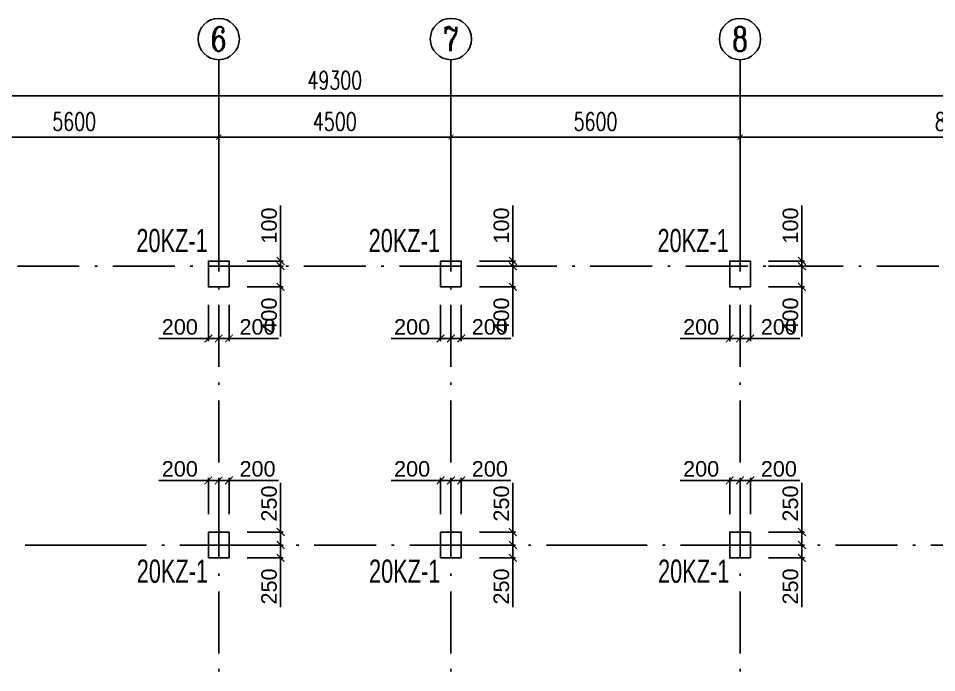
# Model space of a CAD drawing. Header units: millimetres. Extents: x -3831 to 465700, y 39900 to 106100.
# Drawn here: x 430119 to 447909, y 93428 to 106100 of the extents above; entities that cross this region are included whole.
import ezdxf
from ezdxf.enums import TextEntityAlignment as Align

# ---------------------------------------------------------------- set-up
doc = ezdxf.new("R2010")
doc.units = ezdxf.units.MM
doc.linetypes.add('线型2', pattern=[1850, 1200, -300, 50, -300])
for name, color, linetype in [('AXIS', 3, 'Continuous'), ('AXIS_TEXT', 7, 'Continuous'), ('column_dim', 90, 'Continuous'), ('DOTE', 10, '线型2')]:
    doc.layers.add(name, color=color, linetype=linetype)
doc.layers.add('S_Cl', color=2, linetype='Continuous', lineweight=25)
doc.layers.add('S_ColumFocus', color=2, linetype='Continuous', lineweight=9)
doc.styles.add('_TCH_AXIS', font='COMPLEX', dxfattribs={"bigfont": 'GBCBIG'})
doc.styles.add('_TCH_DIM_T3', font='SIMPLEX', dxfattribs={"width": 0.705882, "bigfont": 'GBCBIG'})
doc.styles.add('COMPLEX', font='COMPLEX')
doc.styles.get("Standard").update_dxf_attribs({"font": 'arial.ttf'})
doc.styles.add('xxxx', font='RIF.ttf')
doc.dimstyles.new('_TCH_ARCH&&100', dxfattribs={"dimtxt": 297.5, "dimasz": 100, "dimexe": 250, "dimexo": 300, "dimgap": 126.25, "dimtad": 1, "dimdec": 0, "dimzin": 0, "dimdsep": 46, "dimtxsty": '_TCH_DIM_T3', "dimblk": 'ARCHTICK', "dimcen": 0.09, "dimclrt": 7, "dimazin": 2, "dimtfac": 1, "dimtdec": 0, "dimtix": 1, "dimtmove": 2, "dimatfit": 3, "dimfxl": 100, "dimtolj": 1, "dimtzin": 0, "dimarcsym": 0})
doc.dimstyles.new('ISO-25', dxfattribs={"dimtxt": 2.5, "dimasz": 2.5, "dimexe": 1.25, "dimexo": 0.625, "dimtad": 1, "dimtxsty": 'Standard', "dimcen": 2.5, "dimadec": 0, "dimazin": 0, "dimtfac": 1, "dimtmove": 0, "dimatfit": 3, "dimfxl": 1, "dimarcsym": 0})

# ---------------------------------------------------------------- blocks, each defined once
blk = doc.blocks.new('_AXISO')
blk.add_circle((0, 0), 0.5)
at = {"layer": 'AXIS_TEXT', "style": 'COMPLEX', "width": 1.041667}
blk.add_attdef('A', text='', height=0.56, dxfattribs=at).set_placement((-0.25, -0.28), (0.25, -0.28), align=Align.FIT)
blk = doc.blocks.new('_ArchTick')
at = {"color": 0, "linetype": 'ByBlock', "const_width": 0.15}
blk.add_lwpolyline([(-0.5, -0.5), (0.5, 0.5)], dxfattribs=at)
blk = doc.blocks.new('*D476')
at = {"layer": 'AXIS', "color": 0, "lineweight": -2, "transparency": 16777216}
for p, q in [((428400, 101600), (428400, 104050)), ((434000, 101600), (434000, 104050)), ((428400, 103800), (434000, 103800))]:
    blk.add_line(p, q, dxfattribs=at)
at = {"layer": 'Defpoints', "color": 0, "transparency": 16777216}
for p in [(434000, 103800), (428400, 101300), (434000, 101300)]:
    blk.add_point(p, dxfattribs=at)
at = {"layer": 'AXIS', "color": 0, "lineweight": -2, "transparency": 16777216, "xscale": 100, "yscale": 100, "zscale": 100, "rotation": 180}
blk.add_blockref('_ArchTick', (428400, 103800), dxfattribs=at)
at = {"layer": 'AXIS', "color": 0, "lineweight": -2, "transparency": 16777216, "xscale": 100, "yscale": 100, "zscale": 100}
blk.add_blockref('_ArchTick', (434000, 103800), dxfattribs=at)
at = {"layer": 'AXIS', "color": 7, "transparency": 16777216, "insert": (431200, 104101.25), "char_height": 350, "attachment_point": 5, "style": '_TCH_DIM_T3'}
blk.add_mtext('\\A1;5600', dxfattribs=at)
blk = doc.blocks.new('*D477')
at = {"layer": 'AXIS', "color": 0, "lineweight": -2, "transparency": 16777216}
for p, q in [((434000, 101600), (434000, 104050)), ((438500, 101600), (438500, 104050)), ((434000, 103800), (438500, 103800))]:
    blk.add_line(p, q, dxfattribs=at)
at = {"layer": 'Defpoints', "color": 0, "transparency": 16777216}
for p in [(438500, 103800), (434000, 101300), (438500, 101300)]:
    blk.add_point(p, dxfattribs=at)
at = {"layer": 'AXIS', "color": 0, "lineweight": -2, "transparency": 16777216, "xscale": 100, "yscale": 100, "zscale": 100, "rotation": 180}
blk.add_blockref('_ArchTick', (434000, 103800), dxfattribs=at)
at = {"layer": 'AXIS', "color": 0, "lineweight": -2, "transparency": 16777216, "xscale": 100, "yscale": 100, "zscale": 100}
blk.add_blockref('_ArchTick', (438500, 103800), dxfattribs=at)
at = {"layer": 'AXIS', "color": 7, "transparency": 16777216, "insert": (436250, 104101.25), "char_height": 350, "attachment_point": 5, "style": '_TCH_DIM_T3'}
blk.add_mtext('\\A1;4500', dxfattribs=at)
blk = doc.blocks.new('*D478')
at = {"layer": 'AXIS', "color": 0, "lineweight": -2, "transparency": 16777216}
for p, q in [((438500, 101600), (438500, 104050)), ((444100, 101600), (444100, 104050)), ((438500, 103800), (444100, 103800))]:
    blk.add_line(p, q, dxfattribs=at)
at = {"layer": 'Defpoints', "color": 0, "transparency": 16777216}
for p in [(444100, 103800), (438500, 101300), (444100, 101300)]:
    blk.add_point(p, dxfattribs=at)
at = {"layer": 'AXIS', "color": 0, "lineweight": -2, "transparency": 16777216, "xscale": 100, "yscale": 100, "zscale": 100, "rotation": 180}
blk.add_blockref('_ArchTick', (438500, 103800), dxfattribs=at)
at = {"layer": 'AXIS', "color": 0, "lineweight": -2, "transparency": 16777216, "xscale": 100, "yscale": 100, "zscale": 100}
blk.add_blockref('_ArchTick', (444100, 103800), dxfattribs=at)
at = {"layer": 'AXIS', "color": 7, "transparency": 16777216, "insert": (441300, 104101.25), "char_height": 350, "attachment_point": 5, "style": '_TCH_DIM_T3'}
blk.add_mtext('\\A1;5600', dxfattribs=at)
blk = doc.blocks.new('*D479')
at = {"layer": 'AXIS', "color": 0, "lineweight": -2, "transparency": 16777216}
for p, q in [((444100, 101600), (444100, 104050)), ((452500, 101600), (452500, 104050)), ((444100, 103800), (452500, 103800))]:
    blk.add_line(p, q, dxfattribs=at)
at = {"layer": 'Defpoints', "color": 0, "transparency": 16777216}
for p in [(452500, 103800), (444100, 101300), (452500, 101300)]:
    blk.add_point(p, dxfattribs=at)
at = {"layer": 'AXIS', "color": 0, "lineweight": -2, "transparency": 16777216, "xscale": 100, "yscale": 100, "zscale": 100, "rotation": 180}
blk.add_blockref('_ArchTick', (444100, 103800), dxfattribs=at)
at = {"layer": 'AXIS', "color": 0, "lineweight": -2, "transparency": 16777216, "xscale": 100, "yscale": 100, "zscale": 100}
blk.add_blockref('_ArchTick', (452500, 103800), dxfattribs=at)
at = {"layer": 'AXIS', "color": 7, "transparency": 16777216, "insert": (448300, 104101.25), "char_height": 350, "attachment_point": 5, "style": '_TCH_DIM_T3'}
blk.add_mtext('\\A1;8400', dxfattribs=at)
blk = doc.blocks.new('*D474')
at = {"layer": 'AXIS', "color": 0, "lineweight": -2, "transparency": 16777216}
for p, q in [((411600, 101600), (411600, 104850)), ((460900, 101600), (460900, 104850)), ((411600, 104600), (460900, 104600))]:
    blk.add_line(p, q, dxfattribs=at)
at = {"layer": 'Defpoints', "color": 0, "transparency": 16777216}
for p in [(460900, 104600), (411600, 101300), (460900, 101300)]:
    blk.add_point(p, dxfattribs=at)
at = {"layer": 'AXIS', "color": 0, "lineweight": -2, "transparency": 16777216, "xscale": 100, "yscale": 100, "zscale": 100, "rotation": 180}
blk.add_blockref('_ArchTick', (411600, 104600), dxfattribs=at)
at = {"layer": 'AXIS', "color": 0, "lineweight": -2, "transparency": 16777216, "xscale": 100, "yscale": 100, "zscale": 100}
blk.add_blockref('_ArchTick', (460900, 104600), dxfattribs=at)
at = {"layer": 'AXIS', "color": 7, "transparency": 16777216, "insert": (436250, 104901.25), "char_height": 350, "attachment_point": 5, "style": '_TCH_DIM_T3'}
blk.add_mtext('\\A1;49300', dxfattribs=at)
blk = doc.blocks.new('*D2192')
at = {"layer": 'column_dim', "color": 0, "lineweight": -2, "transparency": 16777216}
for p, q in [((444650, 101300), (445350, 101300)), ((445300, 101300), (445300, 100900)), ((444650, 100900), (445350, 100900)), ((445300, 100900), (445300, 99936))]:
    blk.add_line(p, q, dxfattribs=at)
at = {"layer": 'Defpoints', "color": 0, "transparency": 16777216}
for p in [(444300, 101300), (445300, 101300), (444300, 100900)]:
    blk.add_point(p, dxfattribs=at)
at = {"layer": 'column_dim', "color": 0, "lineweight": -2, "transparency": 16777216, "xscale": 150, "yscale": 150, "zscale": 150}
for p, rotation in [((445300, 101300), 90), ((445300, 100900), 270)]:
    blk.add_blockref('_ArchTick', p, dxfattribs=dict(at, rotation=rotation))
at = {"layer": 'column_dim', "color": 7, "transparency": 16777216, "insert": (445077, 100343), "char_height": 300, "attachment_point": 5, "rotation": 90}
blk.add_mtext('400', dxfattribs=at)
blk = doc.blocks.new('*D2193')
at = {"layer": 'column_dim', "color": 0, "lineweight": -2, "transparency": 16777216}
for p, q in [((445300, 101400), (445300, 102474)), ((444650, 101400), (445350, 101400)), ((444650, 101300), (445350, 101300)), ((445300, 101300), (445300, 101400)), ((445300, 101300), (445300, 101150))]:
    blk.add_line(p, q, dxfattribs=at)
at = {"layer": 'Defpoints', "color": 0, "transparency": 16777216}
for p in [(444300, 101400), (444300, 101300), (445300, 101300)]:
    blk.add_point(p, dxfattribs=at)
at = {"layer": 'column_dim', "color": 0, "lineweight": -2, "transparency": 16777216, "xscale": 150, "yscale": 150, "zscale": 150}
for p, rotation in [((445300, 101400), 270), ((445300, 101300), 90)]:
    blk.add_blockref('_ArchTick', p, dxfattribs=dict(at, rotation=rotation))
at = {"layer": 'column_dim', "color": 7, "transparency": 16777216, "insert": (445077, 102087), "char_height": 300, "attachment_point": 5, "rotation": 90}
blk.add_mtext('100', dxfattribs=at)
blk = doc.blocks.new('*D2194')
at = {"layer": 'column_dim', "color": 0, "lineweight": -2, "transparency": 16777216}
for p, q in [((443900, 100550), (443900, 99850)), ((444100, 100550), (444100, 99850)), ((443900, 99900), (442943, 99900)), ((444100, 99900), (443900, 99900))]:
    blk.add_line(p, q, dxfattribs=at)
at = {"layer": 'Defpoints', "color": 0, "transparency": 16777216}
for p in [(443900, 100900), (444100, 100900), (444100, 99900)]:
    blk.add_point(p, dxfattribs=at)
at = {"layer": 'column_dim', "color": 0, "lineweight": -2, "transparency": 16777216, "xscale": 150, "yscale": 150, "zscale": 150, "rotation": 180}
blk.add_blockref('_ArchTick', (443900, 99900), dxfattribs=at)
at = {"layer": 'column_dim', "color": 0, "lineweight": -2, "transparency": 16777216, "xscale": 150, "yscale": 150, "zscale": 150}
blk.add_blockref('_ArchTick', (444100, 99900), dxfattribs=at)
at = {"layer": 'column_dim', "color": 7, "transparency": 16777216, "insert": (443347, 100123), "char_height": 300, "attachment_point": 5}
blk.add_mtext('200', dxfattribs=at)
blk = doc.blocks.new('*D2195')
at = {"layer": 'column_dim', "color": 0, "lineweight": -2, "transparency": 16777216}
for p, q in [((444100, 100550), (444100, 99850)), ((444300, 100550), (444300, 99850)), ((444100, 99900), (444300, 99900)), ((444300, 99900), (445257, 99900))]:
    blk.add_line(p, q, dxfattribs=at)
at = {"layer": 'Defpoints', "color": 0, "transparency": 16777216}
for p in [(444100, 100900), (444300, 100900), (444100, 99900)]:
    blk.add_point(p, dxfattribs=at)
at = {"layer": 'column_dim', "color": 0, "lineweight": -2, "transparency": 16777216, "xscale": 150, "yscale": 150, "zscale": 150, "rotation": 180}
blk.add_blockref('_ArchTick', (444100, 99900), dxfattribs=at)
at = {"layer": 'column_dim', "color": 0, "lineweight": -2, "transparency": 16777216, "xscale": 150, "yscale": 150, "zscale": 150}
blk.add_blockref('_ArchTick', (444300, 99900), dxfattribs=at)
at = {"layer": 'column_dim', "color": 7, "transparency": 16777216, "insert": (444853, 100123), "char_height": 300, "attachment_point": 5}
blk.add_mtext('200', dxfattribs=at)
blk = doc.blocks.new('*D2196')
at = {"layer": 'column_dim', "color": 0, "lineweight": -2, "transparency": 16777216}
for p, q in [((444650, 95900), (445350, 95900)), ((445300, 95900), (445300, 95650)), ((444650, 95650), (445350, 95650)), ((445300, 95650), (445300, 94693))]:
    blk.add_line(p, q, dxfattribs=at)
at = {"layer": 'Defpoints', "color": 0, "transparency": 16777216}
for p in [(444300, 95900), (445300, 95900), (444300, 95650)]:
    blk.add_point(p, dxfattribs=at)
at = {"layer": 'column_dim', "color": 0, "lineweight": -2, "transparency": 16777216, "xscale": 150, "yscale": 150, "zscale": 150}
for p, rotation in [((445300, 95900), 90), ((445300, 95650), 270)]:
    blk.add_blockref('_ArchTick', p, dxfattribs=dict(at, rotation=rotation))
at = {"layer": 'column_dim', "color": 7, "transparency": 16777216, "insert": (445077, 95097), "char_height": 300, "attachment_point": 5, "rotation": 90}
blk.add_mtext('250', dxfattribs=at)
blk = doc.blocks.new('*D2197')
at = {"layer": 'column_dim', "color": 0, "lineweight": -2, "transparency": 16777216}
for p, q in [((445300, 96150), (445300, 97107)), ((444650, 96150), (445350, 96150)), ((445300, 95900), (445300, 96150)), ((444650, 95900), (445350, 95900))]:
    blk.add_line(p, q, dxfattribs=at)
at = {"layer": 'Defpoints', "color": 0, "transparency": 16777216}
for p in [(444300, 96150), (444300, 95900), (445300, 95900)]:
    blk.add_point(p, dxfattribs=at)
at = {"layer": 'column_dim', "color": 0, "lineweight": -2, "transparency": 16777216, "xscale": 150, "yscale": 150, "zscale": 150}
for p, rotation in [((445300, 96150), 90), ((445300, 95900), 270)]:
    blk.add_blockref('_ArchTick', p, dxfattribs=dict(at, rotation=rotation))
at = {"layer": 'column_dim', "color": 7, "transparency": 16777216, "insert": (445077, 96703), "char_height": 300, "attachment_point": 5, "rotation": 90}
blk.add_mtext('250', dxfattribs=at)
blk = doc.blocks.new('*D2198')
at = {"layer": 'column_dim', "color": 0, "lineweight": -2, "transparency": 16777216}
for p, q in [((444100, 96500), (444100, 97200)), ((444100, 97150), (444300, 97150)), ((444300, 96500), (444300, 97200)), ((444300, 97150), (445257, 97150))]:
    blk.add_line(p, q, dxfattribs=at)
at = {"layer": 'Defpoints', "color": 0, "transparency": 16777216}
for p in [(444100, 97150), (444100, 96150), (444300, 96150)]:
    blk.add_point(p, dxfattribs=at)
at = {"layer": 'column_dim', "color": 0, "lineweight": -2, "transparency": 16777216, "xscale": 150, "yscale": 150, "zscale": 150, "rotation": 180}
blk.add_blockref('_ArchTick', (444100, 97150), dxfattribs=at)
at = {"layer": 'column_dim', "color": 0, "lineweight": -2, "transparency": 16777216, "xscale": 150, "yscale": 150, "zscale": 150}
blk.add_blockref('_ArchTick', (444300, 97150), dxfattribs=at)
at = {"layer": 'column_dim', "color": 7, "transparency": 16777216, "insert": (444853, 97373), "char_height": 300, "attachment_point": 5}
blk.add_mtext('200', dxfattribs=at)
blk = doc.blocks.new('*D2199')
at = {"layer": 'column_dim', "color": 0, "lineweight": -2, "transparency": 16777216}
for p, q in [((443900, 97150), (442943, 97150)), ((443900, 96500), (443900, 97200)), ((444100, 97150), (443900, 97150)), ((444100, 96500), (444100, 97200))]:
    blk.add_line(p, q, dxfattribs=at)
at = {"layer": 'Defpoints', "color": 0, "transparency": 16777216}
for p in [(444100, 97150), (443900, 96150), (444100, 96150)]:
    blk.add_point(p, dxfattribs=at)
at = {"layer": 'column_dim', "color": 0, "lineweight": -2, "transparency": 16777216, "xscale": 150, "yscale": 150, "zscale": 150, "rotation": 180}
blk.add_blockref('_ArchTick', (443900, 97150), dxfattribs=at)
at = {"layer": 'column_dim', "color": 0, "lineweight": -2, "transparency": 16777216, "xscale": 150, "yscale": 150, "zscale": 150}
blk.add_blockref('_ArchTick', (444100, 97150), dxfattribs=at)
at = {"layer": 'column_dim', "color": 7, "transparency": 16777216, "insert": (443347, 97373), "char_height": 300, "attachment_point": 5}
blk.add_mtext('200', dxfattribs=at)
blk = doc.blocks.new('*D2212')
at = {"layer": 'column_dim', "color": 0, "lineweight": -2, "transparency": 16777216}
for p, q in [((439050, 101300), (439750, 101300)), ((439700, 101300), (439700, 100900)), ((439050, 100900), (439750, 100900)), ((439700, 100900), (439700, 99936))]:
    blk.add_line(p, q, dxfattribs=at)
at = {"layer": 'Defpoints', "color": 0, "transparency": 16777216}
for p in [(438700, 101300), (439700, 101300), (438700, 100900)]:
    blk.add_point(p, dxfattribs=at)
at = {"layer": 'column_dim', "color": 0, "lineweight": -2, "transparency": 16777216, "xscale": 150, "yscale": 150, "zscale": 150}
for p, rotation in [((439700, 101300), 90), ((439700, 100900), 270)]:
    blk.add_blockref('_ArchTick', p, dxfattribs=dict(at, rotation=rotation))
at = {"layer": 'column_dim', "color": 7, "transparency": 16777216, "insert": (439477, 100343), "char_height": 300, "attachment_point": 5, "rotation": 90}
blk.add_mtext('400', dxfattribs=at)
blk = doc.blocks.new('*D2213')
at = {"layer": 'column_dim', "color": 0, "lineweight": -2, "transparency": 16777216}
for p, q in [((439700, 101400), (439700, 102474)), ((439050, 101400), (439750, 101400)), ((439050, 101300), (439750, 101300)), ((439700, 101300), (439700, 101400)), ((439700, 101300), (439700, 101150))]:
    blk.add_line(p, q, dxfattribs=at)
at = {"layer": 'Defpoints', "color": 0, "transparency": 16777216}
for p in [(438700, 101400), (438700, 101300), (439700, 101300)]:
    blk.add_point(p, dxfattribs=at)
at = {"layer": 'column_dim', "color": 0, "lineweight": -2, "transparency": 16777216, "xscale": 150, "yscale": 150, "zscale": 150}
for p, rotation in [((439700, 101400), 270), ((439700, 101300), 90)]:
    blk.add_blockref('_ArchTick', p, dxfattribs=dict(at, rotation=rotation))
at = {"layer": 'column_dim', "color": 7, "transparency": 16777216, "insert": (439477, 102087), "char_height": 300, "attachment_point": 5, "rotation": 90}
blk.add_mtext('100', dxfattribs=at)
blk = doc.blocks.new('*D2214')
at = {"layer": 'column_dim', "color": 0, "lineweight": -2, "transparency": 16777216}
for p, q in [((438300, 100550), (438300, 99850)), ((438500, 100550), (438500, 99850)), ((438300, 99900), (437343, 99900)), ((438500, 99900), (438300, 99900))]:
    blk.add_line(p, q, dxfattribs=at)
at = {"layer": 'Defpoints', "color": 0, "transparency": 16777216}
for p in [(438300, 100900), (438500, 100900), (438500, 99900)]:
    blk.add_point(p, dxfattribs=at)
at = {"layer": 'column_dim', "color": 0, "lineweight": -2, "transparency": 16777216, "xscale": 150, "yscale": 150, "zscale": 150, "rotation": 180}
blk.add_blockref('_ArchTick', (438300, 99900), dxfattribs=at)
at = {"layer": 'column_dim', "color": 0, "lineweight": -2, "transparency": 16777216, "xscale": 150, "yscale": 150, "zscale": 150}
blk.add_blockref('_ArchTick', (438500, 99900), dxfattribs=at)
at = {"layer": 'column_dim', "color": 7, "transparency": 16777216, "insert": (437747, 100123), "char_height": 300, "attachment_point": 5}
blk.add_mtext('200', dxfattribs=at)
blk = doc.blocks.new('*D2215')
at = {"layer": 'column_dim', "color": 0, "lineweight": -2, "transparency": 16777216}
for p, q in [((438500, 100550), (438500, 99850)), ((438700, 100550), (438700, 99850)), ((438500, 99900), (438700, 99900)), ((438700, 99900), (439657, 99900))]:
    blk.add_line(p, q, dxfattribs=at)
at = {"layer": 'Defpoints', "color": 0, "transparency": 16777216}
for p in [(438500, 100900), (438700, 100900), (438500, 99900)]:
    blk.add_point(p, dxfattribs=at)
at = {"layer": 'column_dim', "color": 0, "lineweight": -2, "transparency": 16777216, "xscale": 150, "yscale": 150, "zscale": 150, "rotation": 180}
blk.add_blockref('_ArchTick', (438500, 99900), dxfattribs=at)
at = {"layer": 'column_dim', "color": 0, "lineweight": -2, "transparency": 16777216, "xscale": 150, "yscale": 150, "zscale": 150}
blk.add_blockref('_ArchTick', (438700, 99900), dxfattribs=at)
at = {"layer": 'column_dim', "color": 7, "transparency": 16777216, "insert": (439253, 100123), "char_height": 300, "attachment_point": 5}
blk.add_mtext('200', dxfattribs=at)
blk = doc.blocks.new('*D2216')
at = {"layer": 'column_dim', "color": 0, "lineweight": -2, "transparency": 16777216}
for p, q in [((439050, 95900), (439750, 95900)), ((439700, 95900), (439700, 95650)), ((439050, 95650), (439750, 95650)), ((439700, 95650), (439700, 94693))]:
    blk.add_line(p, q, dxfattribs=at)
at = {"layer": 'Defpoints', "color": 0, "transparency": 16777216}
for p in [(438700, 95900), (439700, 95900), (438700, 95650)]:
    blk.add_point(p, dxfattribs=at)
at = {"layer": 'column_dim', "color": 0, "lineweight": -2, "transparency": 16777216, "xscale": 150, "yscale": 150, "zscale": 150}
for p, rotation in [((439700, 95900), 90), ((439700, 95650), 270)]:
    blk.add_blockref('_ArchTick', p, dxfattribs=dict(at, rotation=rotation))
at = {"layer": 'column_dim', "color": 7, "transparency": 16777216, "insert": (439477, 95097), "char_height": 300, "attachment_point": 5, "rotation": 90}
blk.add_mtext('250', dxfattribs=at)
blk = doc.blocks.new('*D2217')
at = {"layer": 'column_dim', "color": 0, "lineweight": -2, "transparency": 16777216}
for p, q in [((439700, 96150), (439700, 97107)), ((439050, 96150), (439750, 96150)), ((439700, 95900), (439700, 96150)), ((439050, 95900), (439750, 95900))]:
    blk.add_line(p, q, dxfattribs=at)
at = {"layer": 'Defpoints', "color": 0, "transparency": 16777216}
for p in [(438700, 96150), (438700, 95900), (439700, 95900)]:
    blk.add_point(p, dxfattribs=at)
at = {"layer": 'column_dim', "color": 0, "lineweight": -2, "transparency": 16777216, "xscale": 150, "yscale": 150, "zscale": 150}
for p, rotation in [((439700, 96150), 90), ((439700, 95900), 270)]:
    blk.add_blockref('_ArchTick', p, dxfattribs=dict(at, rotation=rotation))
at = {"layer": 'column_dim', "color": 7, "transparency": 16777216, "insert": (439477, 96703), "char_height": 300, "attachment_point": 5, "rotation": 90}
blk.add_mtext('250', dxfattribs=at)
blk = doc.blocks.new('*D2218')
at = {"layer": 'column_dim', "color": 0, "lineweight": -2, "transparency": 16777216}
for p, q in [((438500, 96500), (438500, 97200)), ((438500, 97150), (438700, 97150)), ((438700, 96500), (438700, 97200)), ((438700, 97150), (439657, 97150))]:
    blk.add_line(p, q, dxfattribs=at)
at = {"layer": 'Defpoints', "color": 0, "transparency": 16777216}
for p in [(438500, 97150), (438500, 96150), (438700, 96150)]:
    blk.add_point(p, dxfattribs=at)
at = {"layer": 'column_dim', "color": 0, "lineweight": -2, "transparency": 16777216, "xscale": 150, "yscale": 150, "zscale": 150, "rotation": 180}
blk.add_blockref('_ArchTick', (438500, 97150), dxfattribs=at)
at = {"layer": 'column_dim', "color": 0, "lineweight": -2, "transparency": 16777216, "xscale": 150, "yscale": 150, "zscale": 150}
blk.add_blockref('_ArchTick', (438700, 97150), dxfattribs=at)
at = {"layer": 'column_dim', "color": 7, "transparency": 16777216, "insert": (439253, 97373), "char_height": 300, "attachment_point": 5}
blk.add_mtext('200', dxfattribs=at)
blk = doc.blocks.new('*D2219')
at = {"layer": 'column_dim', "color": 0, "lineweight": -2, "transparency": 16777216}
for p, q in [((438300, 97150), (437343, 97150)), ((438300, 96500), (438300, 97200)), ((438500, 97150), (438300, 97150)), ((438500, 96500), (438500, 97200))]:
    blk.add_line(p, q, dxfattribs=at)
at = {"layer": 'Defpoints', "color": 0, "transparency": 16777216}
for p in [(438500, 97150), (438300, 96150), (438500, 96150)]:
    blk.add_point(p, dxfattribs=at)
at = {"layer": 'column_dim', "color": 0, "lineweight": -2, "transparency": 16777216, "xscale": 150, "yscale": 150, "zscale": 150, "rotation": 180}
blk.add_blockref('_ArchTick', (438300, 97150), dxfattribs=at)
at = {"layer": 'column_dim', "color": 0, "lineweight": -2, "transparency": 16777216, "xscale": 150, "yscale": 150, "zscale": 150}
blk.add_blockref('_ArchTick', (438500, 97150), dxfattribs=at)
at = {"layer": 'column_dim', "color": 7, "transparency": 16777216, "insert": (437747, 97373), "char_height": 300, "attachment_point": 5}
blk.add_mtext('200', dxfattribs=at)
blk = doc.blocks.new('*D2228')
at = {"layer": 'column_dim', "color": 0, "lineweight": -2, "transparency": 16777216}
for p, q in [((434550, 101300), (435250, 101300)), ((435200, 101300), (435200, 100900)), ((434550, 100900), (435250, 100900)), ((435200, 100900), (435200, 99936))]:
    blk.add_line(p, q, dxfattribs=at)
at = {"layer": 'Defpoints', "color": 0, "transparency": 16777216}
for p in [(434200, 101300), (435200, 101300), (434200, 100900)]:
    blk.add_point(p, dxfattribs=at)
at = {"layer": 'column_dim', "color": 0, "lineweight": -2, "transparency": 16777216, "xscale": 150, "yscale": 150, "zscale": 150}
for p, rotation in [((435200, 101300), 90), ((435200, 100900), 270)]:
    blk.add_blockref('_ArchTick', p, dxfattribs=dict(at, rotation=rotation))
at = {"layer": 'column_dim', "color": 7, "transparency": 16777216, "insert": (434977, 100343), "char_height": 300, "attachment_point": 5, "rotation": 90}
blk.add_mtext('400', dxfattribs=at)
blk = doc.blocks.new('*D2229')
at = {"layer": 'column_dim', "color": 0, "lineweight": -2, "transparency": 16777216}
for p, q in [((435200, 101400), (435200, 102474)), ((434550, 101400), (435250, 101400)), ((434550, 101300), (435250, 101300)), ((435200, 101300), (435200, 101400)), ((435200, 101300), (435200, 101150))]:
    blk.add_line(p, q, dxfattribs=at)
at = {"layer": 'Defpoints', "color": 0, "transparency": 16777216}
for p in [(434200, 101400), (434200, 101300), (435200, 101300)]:
    blk.add_point(p, dxfattribs=at)
at = {"layer": 'column_dim', "color": 0, "lineweight": -2, "transparency": 16777216, "xscale": 150, "yscale": 150, "zscale": 150}
for p, rotation in [((435200, 101400), 270), ((435200, 101300), 90)]:
    blk.add_blockref('_ArchTick', p, dxfattribs=dict(at, rotation=rotation))
at = {"layer": 'column_dim', "color": 7, "transparency": 16777216, "insert": (434977, 102087), "char_height": 300, "attachment_point": 5, "rotation": 90}
blk.add_mtext('100', dxfattribs=at)
blk = doc.blocks.new('*D2230')
at = {"layer": 'column_dim', "color": 0, "lineweight": -2, "transparency": 16777216}
for p, q in [((433800, 100550), (433800, 99850)), ((434000, 100550), (434000, 99850)), ((433800, 99900), (432843, 99900)), ((434000, 99900), (433800, 99900))]:
    blk.add_line(p, q, dxfattribs=at)
at = {"layer": 'Defpoints', "color": 0, "transparency": 16777216}
for p in [(433800, 100900), (434000, 100900), (434000, 99900)]:
    blk.add_point(p, dxfattribs=at)
at = {"layer": 'column_dim', "color": 0, "lineweight": -2, "transparency": 16777216, "xscale": 150, "yscale": 150, "zscale": 150, "rotation": 180}
blk.add_blockref('_ArchTick', (433800, 99900), dxfattribs=at)
at = {"layer": 'column_dim', "color": 0, "lineweight": -2, "transparency": 16777216, "xscale": 150, "yscale": 150, "zscale": 150}
blk.add_blockref('_ArchTick', (434000, 99900), dxfattribs=at)
at = {"layer": 'column_dim', "color": 7, "transparency": 16777216, "insert": (433247, 100123), "char_height": 300, "attachment_point": 5}
blk.add_mtext('200', dxfattribs=at)
blk = doc.blocks.new('*D2231')
at = {"layer": 'column_dim', "color": 0, "lineweight": -2, "transparency": 16777216}
for p, q in [((434000, 100550), (434000, 99850)), ((434200, 100550), (434200, 99850)), ((434000, 99900), (434200, 99900)), ((434200, 99900), (435157, 99900))]:
    blk.add_line(p, q, dxfattribs=at)
at = {"layer": 'Defpoints', "color": 0, "transparency": 16777216}
for p in [(434000, 100900), (434200, 100900), (434000, 99900)]:
    blk.add_point(p, dxfattribs=at)
at = {"layer": 'column_dim', "color": 0, "lineweight": -2, "transparency": 16777216, "xscale": 150, "yscale": 150, "zscale": 150, "rotation": 180}
blk.add_blockref('_ArchTick', (434000, 99900), dxfattribs=at)
at = {"layer": 'column_dim', "color": 0, "lineweight": -2, "transparency": 16777216, "xscale": 150, "yscale": 150, "zscale": 150}
blk.add_blockref('_ArchTick', (434200, 99900), dxfattribs=at)
at = {"layer": 'column_dim', "color": 7, "transparency": 16777216, "insert": (434753, 100123), "char_height": 300, "attachment_point": 5}
blk.add_mtext('200', dxfattribs=at)
blk = doc.blocks.new('*D2232')
at = {"layer": 'column_dim', "color": 0, "lineweight": -2, "transparency": 16777216}
for p, q in [((434550, 95900), (435250, 95900)), ((435200, 95900), (435200, 95650)), ((434550, 95650), (435250, 95650)), ((435200, 95650), (435200, 94693))]:
    blk.add_line(p, q, dxfattribs=at)
at = {"layer": 'Defpoints', "color": 0, "transparency": 16777216}
for p in [(434200, 95900), (435200, 95900), (434200, 95650)]:
    blk.add_point(p, dxfattribs=at)
at = {"layer": 'column_dim', "color": 0, "lineweight": -2, "transparency": 16777216, "xscale": 150, "yscale": 150, "zscale": 150}
for p, rotation in [((435200, 95900), 90), ((435200, 95650), 270)]:
    blk.add_blockref('_ArchTick', p, dxfattribs=dict(at, rotation=rotation))
at = {"layer": 'column_dim', "color": 7, "transparency": 16777216, "insert": (434977, 95097), "char_height": 300, "attachment_point": 5, "rotation": 90}
blk.add_mtext('250', dxfattribs=at)
blk = doc.blocks.new('*D2233')
at = {"layer": 'column_dim', "color": 0, "lineweight": -2, "transparency": 16777216}
for p, q in [((435200, 96150), (435200, 97107)), ((434550, 96150), (435250, 96150)), ((435200, 95900), (435200, 96150)), ((434550, 95900), (435250, 95900))]:
    blk.add_line(p, q, dxfattribs=at)
at = {"layer": 'Defpoints', "color": 0, "transparency": 16777216}
for p in [(434200, 96150), (434200, 95900), (435200, 95900)]:
    blk.add_point(p, dxfattribs=at)
at = {"layer": 'column_dim', "color": 0, "lineweight": -2, "transparency": 16777216, "xscale": 150, "yscale": 150, "zscale": 150}
for p, rotation in [((435200, 96150), 90), ((435200, 95900), 270)]:
    blk.add_blockref('_ArchTick', p, dxfattribs=dict(at, rotation=rotation))
at = {"layer": 'column_dim', "color": 7, "transparency": 16777216, "insert": (434977, 96703), "char_height": 300, "attachment_point": 5, "rotation": 90}
blk.add_mtext('250', dxfattribs=at)
blk = doc.blocks.new('*D2234')
at = {"layer": 'column_dim', "color": 0, "lineweight": -2, "transparency": 16777216}
for p, q in [((434000, 96500), (434000, 97200)), ((434000, 97150), (434200, 97150)), ((434200, 96500), (434200, 97200)), ((434200, 97150), (435157, 97150))]:
    blk.add_line(p, q, dxfattribs=at)
at = {"layer": 'Defpoints', "color": 0, "transparency": 16777216}
for p in [(434000, 97150), (434000, 96150), (434200, 96150)]:
    blk.add_point(p, dxfattribs=at)
at = {"layer": 'column_dim', "color": 0, "lineweight": -2, "transparency": 16777216, "xscale": 150, "yscale": 150, "zscale": 150, "rotation": 180}
blk.add_blockref('_ArchTick', (434000, 97150), dxfattribs=at)
at = {"layer": 'column_dim', "color": 0, "lineweight": -2, "transparency": 16777216, "xscale": 150, "yscale": 150, "zscale": 150}
blk.add_blockref('_ArchTick', (434200, 97150), dxfattribs=at)
at = {"layer": 'column_dim', "color": 7, "transparency": 16777216, "insert": (434753, 97373), "char_height": 300, "attachment_point": 5}
blk.add_mtext('200', dxfattribs=at)
blk = doc.blocks.new('*D2235')
at = {"layer": 'column_dim', "color": 0, "lineweight": -2, "transparency": 16777216}
for p, q in [((433800, 97150), (432843, 97150)), ((433800, 96500), (433800, 97200)), ((434000, 97150), (433800, 97150)), ((434000, 96500), (434000, 97200))]:
    blk.add_line(p, q, dxfattribs=at)
at = {"layer": 'Defpoints', "color": 0, "transparency": 16777216}
for p in [(434000, 97150), (433800, 96150), (434000, 96150)]:
    blk.add_point(p, dxfattribs=at)
at = {"layer": 'column_dim', "color": 0, "lineweight": -2, "transparency": 16777216, "xscale": 150, "yscale": 150, "zscale": 150, "rotation": 180}
blk.add_blockref('_ArchTick', (433800, 97150), dxfattribs=at)
at = {"layer": 'column_dim', "color": 0, "lineweight": -2, "transparency": 16777216, "xscale": 150, "yscale": 150, "zscale": 150}
blk.add_blockref('_ArchTick', (434000, 97150), dxfattribs=at)
at = {"layer": 'column_dim', "color": 7, "transparency": 16777216, "insert": (433247, 97373), "char_height": 300, "attachment_point": 5}
blk.add_mtext('200', dxfattribs=at)

msp = doc.modelspace()

# ---------------------------------------------------------------- linework, layer by layer
at = {"layer": 'AXIS'}
for p, q in [((434000, 101300), (434000, 105300)), ((438500, 101300), (438500, 105300)), ((444100, 101300), (444100, 105300))]:
    msp.add_line(p, q, dxfattribs=at)
at = {"layer": 'DOTE'}
for p, q in [((411600, 101300), (460900, 101300)), ((434000, 71600), (434000, 101300)), ((438500, 71600), (438500, 101300)), ((444100, 71600), (444100, 101300)), ((428400, 95900), (431400, 95900.03516)), ((431400, 95900.03516), (434000, 95900)), ((434000, 95900), (438500, 95900)), ((438500, 95900), (441100, 95900.03516)), ((441100, 95900.03516), (444100, 95900)), ((444100, 95900), (460900, 95900))]:
    msp.add_line(p, q, dxfattribs=at)
at = {"layer": 'S_Cl'}
for points in [[(434200, 100900), (434200, 101400), (433800, 101400), (433800, 100900)], [(438700, 100900), (438700, 101400), (438300, 101400), (438300, 100900)], [(444300, 100900), (444300, 101400), (443900, 101400), (443900, 100900)], [(434200, 95650), (434200, 96150), (433800, 96150), (433800, 95650)], [(438700, 95650), (438700, 96150), (438300, 96150), (438300, 95650)], [(444300, 95650), (444300, 96150), (443900, 96150), (443900, 95650)]]:
    msp.add_lwpolyline(points, close=True, dxfattribs=at)

# ---------------------------------------------------------------- block references
at = {"layer": 'AXIS'}
ref = msp.add_blockref('_AXISO', (434000, 105700), dxfattribs=dict(at, xscale=800, yscale=800, zscale=800))
ref.add_attrib('A', '6', dxfattribs={"layer": 'AXIS_TEXT', "height": 465.94816, "style": '_TCH_AXIS'}).set_placement((433844.68395, 105467.02592), (434155.31605, 105467.02592), align=Align.FIT)
ref = msp.add_blockref('_AXISO', (438500, 105700), dxfattribs=dict(at, xscale=800, yscale=800, zscale=800))
ref.add_attrib('A', '7', dxfattribs={"layer": 'AXIS_TEXT', "height": 465.94816, "style": '_TCH_AXIS'}).set_placement((438344.68395, 105467.02592), (438655.31605, 105467.02592), align=Align.FIT)
ref = msp.add_blockref('_AXISO', (444100, 105700), dxfattribs=dict(at, xscale=800, yscale=800, zscale=800))
ref.add_attrib('A', '8', dxfattribs={"layer": 'AXIS_TEXT', "height": 465.94816, "style": '_TCH_AXIS'}).set_placement((443944.68395, 105467.02592), (444255.31605, 105467.02592), align=Align.FIT)

# ---------------------------------------------------------------- texts
at = {"layer": 'S_ColumFocus', "char_height": 450, "attachment_point": 5, "style": 'xxxx'}
for insert, width in [((433096.17268, 101793.59701), 1155.75), ((437596.17268, 101793.59701), 1155.75), ((443191.98518, 101793.59701), 1147.375), ((433103.00203, 95390.03878), 1147.375), ((437603.00203, 95390.03878), 1147.375), ((443203.00203, 95390.03878), 1147.375)]:
    msp.add_mtext('{\\W0.7;20KZ-1}', dxfattribs=dict(at, insert=insert, width=width))

# ---------------------------------------------------------------- dimensions: what is measured, and where the dimension line sits
at = {"layer": 'AXIS'}
for p1, p2, distance, picture, middle in [((411600, 101300), (460900, 101300), 3300, '*D474', (436250, 104901.25)), ((428400, 101300), (434000, 101300), 2500, '*D476', (431200, 104101.25)), ((434000, 101300), (438500, 101300), 2500, '*D477', (436250, 104101.25)), ((438500, 101300), (444100, 101300), 2500, '*D478', (441300, 104101.25)), ((444100, 101300), (452500, 101300), 2500, '*D479', (448300, 104101.25))]:
    dim = msp.add_aligned_dim(p1=p1, p2=p2, distance=distance, dimstyle='_TCH_ARCH&&100', override={"dimtxt": 350}, dxfattribs=at)
    dim.commit()
    dim.dimension.update_dxf_attribs({"geometry": picture, "text_midpoint": middle})
at = {"layer": 'column_dim'}
for p1, p2, distance, picture, middle in [((434200, 101400), (434200, 101300), 1000, '*D2229', (434976.8281, 102086.78035)), ((438700, 101400), (438700, 101300), 1000, '*D2213', (439476.8281, 102086.78035)), ((444300, 101400), (444300, 101300), 1000, '*D2193', (445076.8281, 102086.78035)), ((434200, 100900), (434200, 101300), -1000, '*D2228', (434976.8281, 100343.06276)), ((438700, 100900), (438700, 101300), -1000, '*D2212', (439476.8281, 100343.06276)), ((444300, 100900), (444300, 101300), -1000, '*D2192', (445076.8281, 100343.06276)), ((433800, 100900), (434000, 100900), -1000, '*D2230', (433246.54161, 100123.1719)), ((434200, 100900), (434000, 100900), 1000, '*D2231', (434753.45839, 100123.1719)), ((438300, 100900), (438500, 100900), -1000, '*D2214', (437746.54161, 100123.1719)), ((438700, 100900), (438500, 100900), 1000, '*D2215', (439253.45839, 100123.1719)), ((443900, 100900), (444100, 100900), -1000, '*D2194', (443346.54161, 100123.1719)), ((444300, 100900), (444100, 100900), 1000, '*D2195', (444853.45839, 100123.1719)), ((433800, 96150), (434000, 96150), 1000, '*D2235', (433246.54161, 97373.1719)), ((434200, 96150), (434000, 96150), -1000, '*D2234', (434753.45839, 97373.1719)), ((438300, 96150), (438500, 96150), 1000, '*D2219', (437746.54161, 97373.1719)), ((438700, 96150), (438500, 96150), -1000, '*D2218', (439253.45839, 97373.1719)), ((443900, 96150), (444100, 96150), 1000, '*D2199', (443346.54161, 97373.1719)), ((444300, 96150), (444100, 96150), -1000, '*D2198', (444853.45839, 97373.1719)), ((434200, 96150), (434200, 95900), 1000, '*D2233', (434976.8281, 96703.45839)), ((438700, 96150), (438700, 95900.0027), 1000, '*D2217', (439476.8281, 96703.45839)), ((444300, 96150), (444300, 95900), 1000, '*D2197', (445076.8281, 96703.45839)), ((434200, 95650), (434200, 95900), -1000, '*D2232', (434976.8281, 95096.54161)), ((438700, 95650), (438700, 95900.0027), -1000, '*D2216', (439476.8281, 95096.54161)), ((444300, 95650), (444300, 95900), -1000, '*D2196', (445076.8281, 95096.54161))]:
    dim = msp.add_aligned_dim(p1=p1, p2=p2, distance=distance, dimstyle='ISO-25', override={"dimtxt": 300, "dimasz": 150, "dimexe": 50, "dimexo": 350, "dimgap": 70, "dimjust": 1, "dimblk1": 'ArchTick', "dimblk2": 'ArchTick', "dimsah": 1, "dimclrt": 7}, dxfattribs=at)
    dim.commit()
    dim.dimension.update_dxf_attribs({"geometry": picture, "text_midpoint": middle})

doc.saveas('drawing.dxf')
